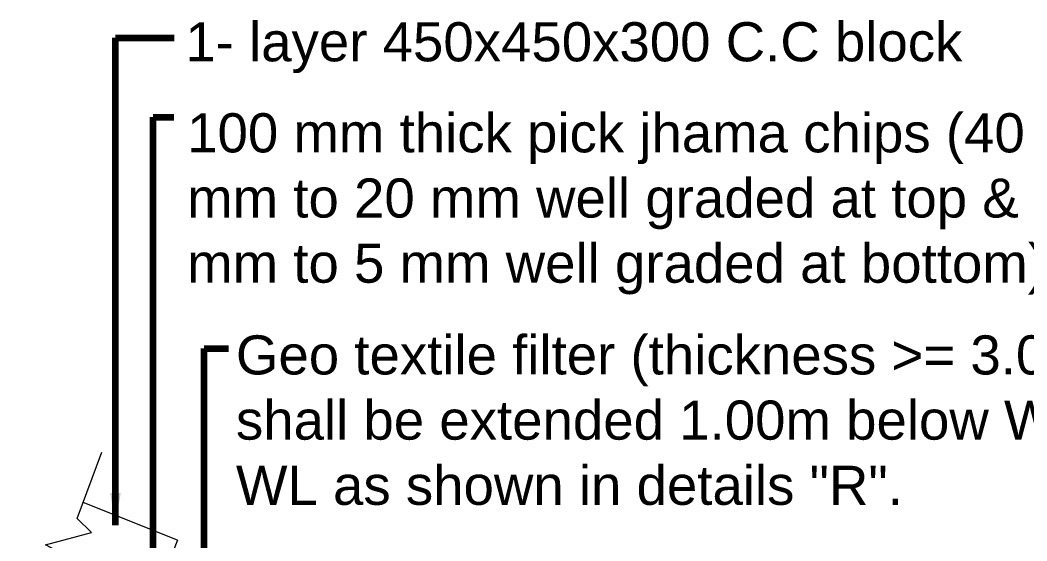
# Model space of a CAD drawing. Header units: inches. Extents: x -885 to 26362, y -28010 to 990.
# Drawn here: x 4450.24 to 4478.27, y -19624.25 to -19609.76 of the extents above; entities that cross this region are included whole.
import ezdxf

# ---------------------------------------------------------------- set-up
doc = ezdxf.new("R2010")
doc.units = ezdxf.units.IN
doc.header["$MEASUREMENT"] = 0
doc.layers.add('LINE', color=7, linetype='Continuous')
doc.styles.get("Standard").update_dxf_attribs({"font": 'arial.ttf'})
doc.dimstyles.get("Standard").update_dxf_attribs({"dimtxt": 0.18, "dimasz": 0.18, "dimexe": 0.18, "dimexo": 0.0625, "dimgap": 0.09, "dimtad": 0, "dimtih": 1, "dimtoh": 1, "dimdec": 4, "dimzin": 0, "dimdsep": 46, "dimtxsty": 'Standard', "dimcen": 0.09, "dimadec": 0, "dimazin": 0, "dimtfac": 1, "dimtdec": 4, "dimtofl": 0, "dimtmove": 0, "dimatfit": 3, "dimfxl": 1, "dimtolj": 1, "dimtzin": 0, "dimarcsym": 0})

msp = doc.modelspace()

# ---------------------------------------------------------------- linework, layer by layer
at = {"layer": 'LINE', "color": 7, "lineweight": 20, "ltscale": 0.5}
for q in [(4451.993019, -19623.178554), (4453.877143, -19626.08627)]:
    msp.add_line((4454.619924, -19624.229316), q, dxfattribs=at)
msp.add_lwpolyline([(4450.237359, -19627.711821), (4451.437935, -19624.624657), (4450.944485, -19624.355863), (4452.223124, -19624.019664), (4451.824465, -19623.630731), (4452.514863, -19621.778614)], dxfattribs=at)

# ---------------------------------------------------------------- texts
at = {"layer": 'LINE', "color": 7, "lineweight": 20, "ltscale": 0.5, "attachment_point": 1}
for s, insert, char_height, width in [('1- layer 450x450x300 C.C block', (4454.837234, -19609.81301), 1.08842386, 26.02178806), ('100 mm thick pick jhama chips (40 mm to 20 mm well graded at top & 20 mm to 5 mm well graded at bottom) ', (4454.887591, -19612.347427), 1.088423855, 26.02178806), ('Geo textile filter (thickness >= 3.00 mm) shall be extended 1.00m below Working Low WL as shown in details "R".', (4456.246133, -19618.52969), 1.088423855, 30.29776757)]:
    msp.add_mtext(s, dxfattribs=dict(at, insert=insert, char_height=char_height, width=width))

# ---------------------------------------------------------------- leaders
at = {"layer": 'LINE', "color": 7, "lineweight": 20, "ltscale": 0.5}
for points in [[(4452.891601, -19623.816183), (4452.891601, -19610.243188), (4454.527177, -19610.243188)], [(4453.93862, -19626.671573), (4453.93862, -19612.457325), (4454.512539, -19612.457325)], [(4455.35988, -19627.75657), (4455.35988, -19618.897803), (4456.043225, -19618.897803)]]:
    msp.add_leader(points, dimstyle='Standard', override={"dimtxt": 1.2, "dimasz": 0.9, "dimclrd": 7, "dimclre": 7, "dimclrt": 7, "dimlwd": 65535, "dimlwe": 65535}, dxfattribs=at)

doc.saveas('drawing.dxf')
